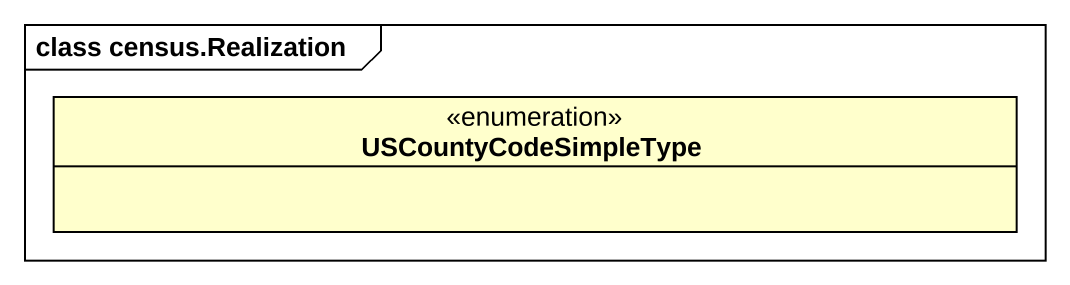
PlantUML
@startuml
mainframe class census.Realization
hide circle
hide empty members
enum USCountyCodeSimpleType
@enduml
